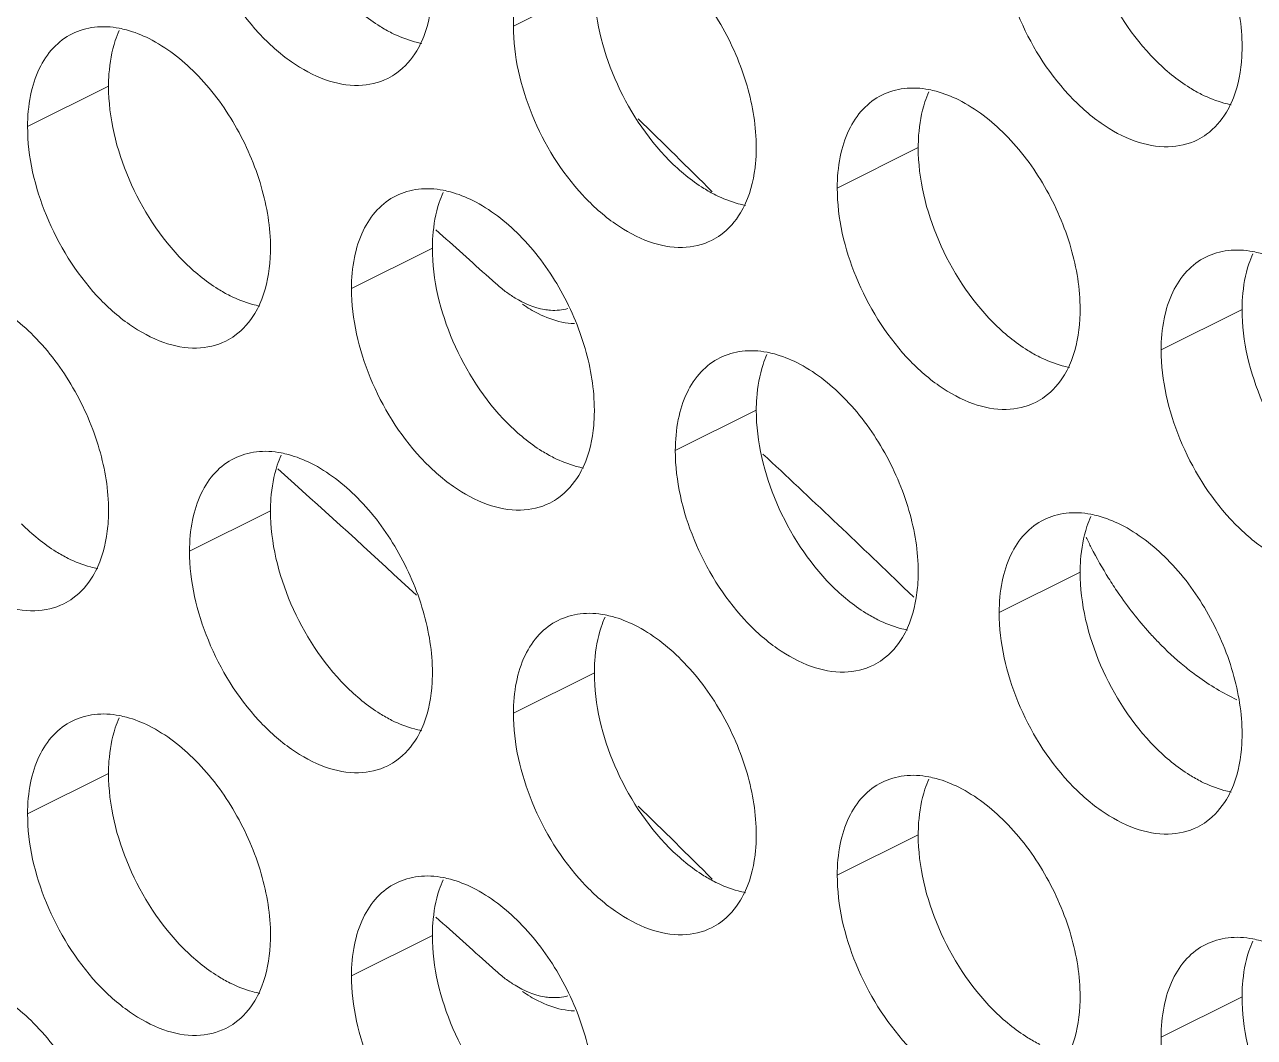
# Model space of a CAD drawing. Header units: millimetres. Extents: x 0 to 2524, y 0 to 1785.
# Drawn here: x 1882.07 to 1890.66, y 857.72 to 864.79 of the extents above; entities that cross this region are included whole.
import ezdxf

# ---------------------------------------------------------------- set-up
doc = ezdxf.new("R2010")
doc.units = ezdxf.units.MM
doc.header["$LTSCALE"] = 0.1
doc.layers.add('标注', color=251, linetype='Continuous', lineweight=9)

msp = doc.modelspace()

# ---------------------------------------------------------------- linework, layer by layer
at = {"layer": '标注'}
for p, q in [((1886.0469, 865.0672), (1885.4812, 864.7844)), ((1882.6528, 864.3643), (1882.0871, 864.0815)), ((1888.3097, 863.9359), (1887.744, 863.653)), ((1884.9387, 863.3612), (1884.988, 863.3175)), ((1884.9155, 863.2329), (1884.3499, 862.9501)), ((1890.5724, 862.8045), (1890.0067, 862.5217)), ((1887.1783, 862.1016), (1886.6126, 861.8187)), ((1883.9529, 861.5861), (1883.8361, 861.6909)), ((1883.7842, 861.3986), (1883.2185, 861.1158)), ((1889.441, 860.9702), (1888.8753, 860.6873)), ((1888.2077, 860.8637), (1888.2789, 860.7951)), ((1886.0469, 860.2672), (1885.4812, 859.9844)), ((1882.6528, 859.5643), (1882.0871, 859.2815)), ((1888.3097, 859.1359), (1887.744, 858.853)), ((1884.9387, 858.5612), (1884.988, 858.5175)), ((1884.9155, 858.4329), (1884.3499, 858.1501)), ((1890.5724, 858.0045), (1890.0067, 857.7217))]:
    msp.add_line(p, q, dxfattribs=at)
for centre, radius, start, end in [((1883.3973, 864.4532), 0.734, 155.87957, 161.78032), ((1884.4012, 864.8238), 0.4532, 296.52559, 305.90341), ((1889.0542, 864.0248), 0.734, 155.87957, 161.78032), ((1829.3007, 805.73), 81.6474, 45.162011, 45.671287), ((1890.0581, 864.3954), 0.4532, 296.52559, 305.90341), ((1885.6601, 863.3219), 0.734, 155.87957, 161.78032), ((1833.02, 804.9158), 78.1756, 47.971314, 48.336143), ((1886.664, 863.6924), 0.4532, 296.52559, 305.90341), ((1891.3169, 862.8934), 0.734, 155.87957, 161.78032), ((1885.9975, 863.6927), 0.9531, 227.9166, 233.07259), ((1886.0915, 863.6256), 0.9557, 235.08756, 239.02292), ((1883.2699, 862.9895), 0.4532, 296.52559, 305.90341), ((1887.9228, 862.1905), 0.734, 155.87957, 161.78032), ((1888.9267, 862.5611), 0.4532, 296.52559, 305.90341), ((1884.5287, 861.4875), 0.734, 155.87957, 161.78032), ((1833.1505, 803.7051), 79.3625, 46.072823, 47.050034), ((1832.0561, 803.8316), 77.6457, 47.208531, 48.057938), ((1885.5326, 861.8581), 0.4532, 296.52559, 305.90341), ((1890.1855, 861.0591), 0.734, 155.87957, 161.78032), ((1892.1352, 862.4808), 2.9391, 205.5487, 207.10149), ((1892.1159, 862.4705), 2.9172, 207.09398, 211.91045), ((1882.1385, 861.1552), 0.4532, 296.52559, 305.90341), ((1886.7914, 860.3562), 0.734, 155.87957, 161.78032), ((1887.7953, 860.7267), 0.4532, 296.52559, 305.90341), ((1883.3973, 859.6532), 0.734, 155.87957, 161.78032), ((1884.4012, 860.0238), 0.4532, 296.52559, 305.90341), ((1889.0542, 859.2248), 0.734, 155.87957, 161.78032), ((1829.3007, 800.93), 81.6474, 45.162011, 45.671287), ((1890.0581, 859.5954), 0.4532, 296.52559, 305.90341), ((1885.6601, 858.5219), 0.734, 155.87957, 161.78032), ((1833.02, 800.1158), 78.1756, 47.971314, 48.336143), ((1886.664, 858.8924), 0.4532, 296.52559, 305.90341), ((1891.3169, 858.0934), 0.734, 155.87957, 161.78032), ((1885.9975, 858.8927), 0.9531, 227.9166, 233.07259), ((1886.0915, 858.8256), 0.9557, 235.08756, 239.02292), ((1883.2699, 858.1895), 0.4532, 296.52559, 305.90341)]:
    msp.add_arc(centre, radius, start, end, dxfattribs=at)
for points, knots in [([(1889.7239, 866.1023), (1889.8445, 866.042), (1890.075, 865.8616), (1890.3413, 865.5036), (1890.5224, 865.0848), (1890.5724, 864.7838), (1890.5724, 864.6388)], [0, 0, 0, 0, 0.229676, 0.488215, 0.753207, 1, 1, 1, 1]), ([(1884.6036, 864.4183), (1884.541, 864.387), (1884.3911, 864.3531), (1884.1533, 864.4008), (1883.9149, 864.5315), (1883.6071, 864.809), (1883.3211, 865.2717), (1883.2185, 865.7041), (1883.2185, 865.9158)], [0, 0, 0, 0, 0.090718, 0.191742, 0.308104, 0.439279, 0.725532, 1, 1, 1, 1]), ([(1889.9648, 864.5482), (1889.8033, 864.7109), (1889.5523, 865.0981), (1889.441, 865.5487), (1889.441, 865.7702)], [0, 0, 0, 0, 0.508684, 1, 1, 1, 1]), ([(1885.4812, 864.7844), (1885.4812, 864.8573), (1885.4932, 864.9962), (1885.5523, 865.1864), (1885.6516, 865.3386), (1885.7442, 865.409), (1885.7931, 865.4334)], [0, 0, 0, 0, 0.289235, 0.54966, 0.782932, 1, 1, 1, 1]), ([(1890.2605, 863.9898), (1890.1979, 863.9586), (1890.048, 863.9246), (1889.8102, 863.9724), (1889.5718, 864.103), (1889.264, 864.3806), (1888.9779, 864.8433), (1888.8753, 865.2757), (1888.8753, 865.4873)], [0, 0, 0, 0, 0.090718, 0.191742, 0.308104, 0.439279, 0.725532, 1, 1, 1, 1]), ([(1886.3298, 865.3994), (1886.4504, 865.339), (1886.6809, 865.1587), (1886.9471, 864.8006), (1887.1283, 864.3819), (1887.1783, 864.0808), (1887.1783, 863.9359)], [0, 0, 0, 0, 0.229676, 0.488215, 0.753207, 1, 1, 1, 1]), ([(1884.9155, 865.0672), (1884.9155, 865.0316), (1884.9099, 864.8994), (1884.8806, 864.7667), (1884.8409, 864.6784)], [0, 0, 0, 0, 0.268874, 1, 1, 1, 1]), ([(1886.5707, 863.8452), (1886.4092, 864.008), (1886.1582, 864.3951), (1886.0469, 864.8457), (1886.0469, 865.0672)], [0, 0, 0, 0, 0.508684, 1, 1, 1, 1]), ([(1884.6327, 864.7351), (1884.6043, 864.7493), (1884.4864, 864.8158), (1884.3809, 864.9032), (1884.308, 864.9766)], [0, 0, 0, 0, 0.235002, 1, 1, 1, 1]), ([(1882.0871, 864.0815), (1882.0871, 864.1543), (1882.0991, 864.2932), (1882.1582, 864.4834), (1882.2575, 864.6356), (1882.3501, 864.706), (1882.399, 864.7304)], [0, 0, 0, 0, 0.289235, 0.54966, 0.782932, 1, 1, 1, 1]), ([(1882.399, 864.7304), (1882.4473, 864.7545), (1882.5574, 864.7863), (1882.6711, 864.7795), (1882.7279, 864.7686)], [0, 0, 0, 0, 0.482538, 1, 1, 1, 1]), ([(1882.7279, 864.7686), (1882.7452, 864.7653), (1882.8167, 864.7487), (1882.8856, 864.7214), (1882.9356, 864.6964)], [0, 0, 0, 0, 0.238696, 1, 1, 1, 1]), ([(1884.8404, 864.6629), (1884.8232, 864.6662), (1884.7516, 864.6829), (1884.6827, 864.7101), (1884.6327, 864.7351)], [0, 0, 0, 0, 0.238696, 1, 1, 1, 1]), ([(1886.8664, 863.2869), (1886.8038, 863.2557), (1886.6538, 863.2217), (1886.4161, 863.2695), (1886.1776, 863.4001), (1885.8699, 863.6776), (1885.5838, 864.1403), (1885.4812, 864.5728), (1885.4812, 864.7844)], [0, 0, 0, 0, 0.090718, 0.191742, 0.308104, 0.439279, 0.725532, 1, 1, 1, 1]), ([(1882.6528, 864.3643), (1882.6528, 864.3927), (1882.6565, 864.5002), (1882.6753, 864.6076), (1882.7001, 864.6827)], [0, 0, 0, 0, 0.264225, 1, 1, 1, 1]), ([(1882.9356, 864.6964), (1883.0563, 864.6361), (1883.2868, 864.4557), (1883.553, 864.0977), (1883.7342, 863.679), (1883.7842, 863.3779), (1883.7842, 863.2329)], [0, 0, 0, 0, 0.229676, 0.488215, 0.753207, 1, 1, 1, 1]), ([(1884.8409, 864.6784), (1884.8306, 864.6555), (1884.7874, 864.5715), (1884.7232, 864.4974), (1884.667, 864.4567)], [0, 0, 0, 0, 0.265525, 1, 1, 1, 1]), ([(1890.5724, 864.6388), (1890.5724, 864.6032), (1890.5667, 864.4709), (1890.5375, 864.3383), (1890.4978, 864.2499)], [0, 0, 0, 0, 0.268874, 1, 1, 1, 1]), ([(1890.2896, 864.3067), (1890.2611, 864.3209), (1890.1432, 864.3874), (1890.0377, 864.4747), (1889.9648, 864.5482)], [0, 0, 0, 0, 0.235002, 1, 1, 1, 1]), ([(1883.1766, 863.1423), (1883.015, 863.305), (1882.764, 863.6922), (1882.6528, 864.1428), (1882.6528, 864.3643)], [0, 0, 0, 0, 0.508684, 1, 1, 1, 1]), ([(1887.744, 863.653), (1887.744, 863.7259), (1887.756, 863.8648), (1887.815, 864.055), (1887.9144, 864.2072), (1888.0069, 864.2776), (1888.0559, 864.302)], [0, 0, 0, 0, 0.289235, 0.54966, 0.782932, 1, 1, 1, 1]), ([(1888.0559, 864.302), (1888.1042, 864.3261), (1888.2143, 864.3579), (1888.3279, 864.3511), (1888.3848, 864.3402)], [0, 0, 0, 0, 0.482538, 1, 1, 1, 1]), ([(1888.3848, 864.3402), (1888.402, 864.3369), (1888.4736, 864.3203), (1888.5425, 864.293), (1888.5925, 864.268)], [0, 0, 0, 0, 0.238696, 1, 1, 1, 1]), ([(1890.4972, 864.2345), (1890.48, 864.2378), (1890.4085, 864.2544), (1890.3396, 864.2817), (1890.2896, 864.3067)], [0, 0, 0, 0, 0.238696, 1, 1, 1, 1]), ([(1888.3097, 863.9359), (1888.3097, 863.9643), (1888.3134, 864.0717), (1888.3322, 864.1792), (1888.357, 864.2543)], [0, 0, 0, 0, 0.264225, 1, 1, 1, 1]), ([(1888.5925, 864.268), (1888.7131, 864.2077), (1888.9437, 864.0273), (1889.2099, 863.6693), (1889.391, 863.2505), (1889.441, 862.9494), (1889.441, 862.8045)], [0, 0, 0, 0, 0.229676, 0.488215, 0.753207, 1, 1, 1, 1]), ([(1890.4978, 864.2499), (1890.4875, 864.2271), (1890.4442, 864.1431), (1890.3801, 864.0689), (1890.3239, 864.0282)], [0, 0, 0, 0, 0.265525, 1, 1, 1, 1]), ([(1883.4723, 862.5839), (1883.4097, 862.5527), (1883.2597, 862.5187), (1883.0219, 862.5665), (1882.7835, 862.6971), (1882.4757, 862.9747), (1882.1897, 863.4374), (1882.0871, 863.8698), (1882.0871, 864.0815)], [0, 0, 0, 0, 0.090718, 0.191742, 0.308104, 0.439279, 0.725532, 1, 1, 1, 1]), ([(1887.1783, 863.9359), (1887.1783, 863.9002), (1887.1726, 863.768), (1887.1434, 863.6354), (1887.1037, 863.547)], [0, 0, 0, 0, 0.268874, 1, 1, 1, 1]), ([(1888.8335, 862.7138), (1888.6719, 862.8766), (1888.4209, 863.2638), (1888.3097, 863.7144), (1888.3097, 863.9359)], [0, 0, 0, 0, 0.508684, 1, 1, 1, 1]), ([(1886.8954, 863.6038), (1886.867, 863.618), (1886.7491, 863.6845), (1886.6436, 863.7718), (1886.5707, 863.8452)], [0, 0, 0, 0, 0.235002, 1, 1, 1, 1]), ([(1884.6618, 863.5991), (1884.7101, 863.6232), (1884.8202, 863.6549), (1884.9338, 863.6481), (1884.9907, 863.6372)], [0, 0, 0, 0, 0.482538, 1, 1, 1, 1]), ([(1884.9907, 863.6372), (1885.0079, 863.6339), (1885.0795, 863.6173), (1885.1484, 863.5901), (1885.1984, 863.5651)], [0, 0, 0, 0, 0.238696, 1, 1, 1, 1]), ([(1889.1291, 862.1555), (1889.0665, 862.1243), (1888.9166, 862.0903), (1888.6788, 862.1381), (1888.4404, 862.2687), (1888.1326, 862.5463), (1887.8466, 863.009), (1887.744, 863.4414), (1887.744, 863.653)], [0, 0, 0, 0, 0.090718, 0.191742, 0.308104, 0.439279, 0.725532, 1, 1, 1, 1]), ([(1884.3499, 862.9501), (1884.3499, 863.0229), (1884.3619, 863.1619), (1884.4209, 863.352), (1884.5203, 863.5043), (1884.6128, 863.5747), (1884.6618, 863.5991)], [0, 0, 0, 0, 0.289235, 0.54966, 0.782932, 1, 1, 1, 1]), ([(1884.9155, 863.2329), (1884.9155, 863.2613), (1884.9192, 863.3688), (1884.938, 863.4762), (1884.9629, 863.5513)], [0, 0, 0, 0, 0.264225, 1, 1, 1, 1]), ([(1885.1984, 863.5651), (1885.319, 863.5047), (1885.5496, 863.3244), (1885.8158, 862.9663), (1885.9969, 862.5476), (1886.0469, 862.2465), (1886.0469, 862.1016)], [0, 0, 0, 0, 0.229676, 0.488215, 0.753207, 1, 1, 1, 1]), ([(1887.1031, 863.5316), (1887.0859, 863.5349), (1887.0143, 863.5515), (1886.9454, 863.5788), (1886.8954, 863.6038)], [0, 0, 0, 0, 0.238696, 1, 1, 1, 1]), ([(1887.1037, 863.547), (1887.0934, 863.5241), (1887.0501, 863.4401), (1886.986, 863.366), (1886.9298, 863.3253)], [0, 0, 0, 0, 0.265525, 1, 1, 1, 1]), ([(1883.7842, 863.2329), (1883.7842, 863.1973), (1883.7785, 863.0651), (1883.7493, 862.9324), (1883.7095, 862.8441)], [0, 0, 0, 0, 0.268874, 1, 1, 1, 1]), ([(1885.4394, 862.0109), (1885.2778, 862.1737), (1885.0268, 862.5608), (1884.9155, 863.0114), (1884.9155, 863.2329)], [0, 0, 0, 0, 0.508684, 1, 1, 1, 1]), ([(1890.3186, 863.1706), (1890.3669, 863.1947), (1890.477, 863.2265), (1890.5907, 863.2197), (1890.6475, 863.2088)], [0, 0, 0, 0, 0.482538, 1, 1, 1, 1]), ([(1890.6475, 863.2088), (1890.6648, 863.2055), (1890.7363, 863.1889), (1890.8052, 863.1616), (1890.8552, 863.1366)], [0, 0, 0, 0, 0.238696, 1, 1, 1, 1]), ([(1883.5013, 862.9008), (1883.4729, 862.915), (1883.355, 862.9815), (1883.2495, 863.0689), (1883.1766, 863.1423)], [0, 0, 0, 0, 0.235002, 1, 1, 1, 1]), ([(1890.0067, 862.5217), (1890.0067, 862.5945), (1890.0187, 862.7334), (1890.0777, 862.9236), (1890.1771, 863.0758), (1890.2697, 863.1462), (1890.3186, 863.1706)], [0, 0, 0, 0, 0.289235, 0.54966, 0.782932, 1, 1, 1, 1]), ([(1890.5724, 862.8045), (1890.5724, 862.8329), (1890.5761, 862.9404), (1890.5949, 863.0478), (1890.6197, 863.1229)], [0, 0, 0, 0, 0.264225, 1, 1, 1, 1]), ([(1885.735, 861.4526), (1885.6724, 861.4213), (1885.5225, 861.3874), (1885.2847, 861.4351), (1885.0463, 861.5658), (1884.7385, 861.8433), (1884.4525, 862.306), (1884.3499, 862.7384), (1884.3499, 862.9501)], [0, 0, 0, 0, 0.090718, 0.191742, 0.308104, 0.439279, 0.725532, 1, 1, 1, 1]), ([(1885.4249, 862.9308), (1885.4468, 862.9144), (1885.5299, 862.8578), (1885.6254, 862.817), (1885.6976, 862.8046)], [0, 0, 0, 0, 0.272237, 1, 1, 1, 1]), ([(1881.8043, 862.8621), (1881.9249, 862.8018), (1882.1555, 862.6214), (1882.4217, 862.2634), (1882.6028, 861.8446), (1882.6528, 861.5436), (1882.6528, 861.3986)], [0, 0, 0, 0, 0.229676, 0.488215, 0.753207, 1, 1, 1, 1]), ([(1883.709, 862.8286), (1883.6918, 862.8319), (1883.6202, 862.8485), (1883.5513, 862.8758), (1883.5013, 862.9008)], [0, 0, 0, 0, 0.238696, 1, 1, 1, 1]), ([(1883.7095, 862.8441), (1883.6993, 862.8212), (1883.656, 862.7372), (1883.5919, 862.6631), (1883.5356, 862.6223)], [0, 0, 0, 0, 0.265525, 1, 1, 1, 1]), ([(1885.5996, 862.8062), (1885.6177, 862.7953), (1885.6873, 862.7568), (1885.763, 862.7284), (1885.8202, 862.7165)], [0, 0, 0, 0, 0.26533, 1, 1, 1, 1]), ([(1885.6976, 862.8046), (1885.7119, 862.8022), (1885.7667, 862.7954), (1885.8233, 862.8), (1885.8625, 862.811)], [0, 0, 0, 0, 0.262378, 1, 1, 1, 1]), ([(1889.441, 862.8045), (1889.441, 862.7689), (1889.4353, 862.6366), (1889.4061, 862.504), (1889.3664, 862.4156)], [0, 0, 0, 0, 0.268874, 1, 1, 1, 1]), ([(1891.0962, 861.5825), (1890.9346, 861.7452), (1890.6836, 862.1324), (1890.5724, 862.583), (1890.5724, 862.8045)], [0, 0, 0, 0, 0.508684, 1, 1, 1, 1]), ([(1889.1582, 862.4724), (1889.1298, 862.4866), (1889.0118, 862.5531), (1888.9063, 862.6404), (1888.8335, 862.7138)], [0, 0, 0, 0, 0.235002, 1, 1, 1, 1]), ([(1886.9245, 862.4677), (1886.9728, 862.4918), (1887.0829, 862.5236), (1887.1966, 862.5167), (1887.2534, 862.5059)], [0, 0, 0, 0, 0.482538, 1, 1, 1, 1]), ([(1887.2534, 862.5059), (1887.2706, 862.5026), (1887.3422, 862.486), (1887.4111, 862.4587), (1887.4611, 862.4337)], [0, 0, 0, 0, 0.238696, 1, 1, 1, 1]), ([(1891.3919, 861.0241), (1891.3293, 860.9929), (1891.1793, 860.9589), (1890.9415, 861.0067), (1890.7031, 861.1373), (1890.3953, 861.4149), (1890.1093, 861.8776), (1890.0067, 862.31), (1890.0067, 862.5217)], [0, 0, 0, 0, 0.090718, 0.191742, 0.308104, 0.439279, 0.725532, 1, 1, 1, 1]), ([(1886.6126, 861.8187), (1886.6126, 861.8916), (1886.6246, 862.0305), (1886.6836, 862.2207), (1886.783, 862.3729), (1886.8756, 862.4433), (1886.9245, 862.4677)], [0, 0, 0, 0, 0.289235, 0.54966, 0.782932, 1, 1, 1, 1]), ([(1887.1783, 862.1016), (1887.1783, 862.13), (1887.182, 862.2374), (1887.2008, 862.3448), (1887.2256, 862.42)], [0, 0, 0, 0, 0.264225, 1, 1, 1, 1]), ([(1887.4611, 862.4337), (1887.5818, 862.3734), (1887.8123, 862.193), (1888.0785, 861.8349), (1888.2596, 861.4162), (1888.3097, 861.1151), (1888.3097, 860.9702)], [0, 0, 0, 0, 0.229676, 0.488215, 0.753207, 1, 1, 1, 1]), ([(1889.3659, 862.4002), (1889.3487, 862.4035), (1889.2771, 862.4201), (1889.2082, 862.4474), (1889.1582, 862.4724)], [0, 0, 0, 0, 0.238696, 1, 1, 1, 1]), ([(1889.3664, 862.4156), (1889.3561, 862.3927), (1889.3128, 862.3088), (1889.2487, 862.2346), (1889.1925, 862.1939)], [0, 0, 0, 0, 0.265525, 1, 1, 1, 1]), ([(1882.3409, 860.7496), (1882.2783, 860.7184), (1882.1284, 860.6844), (1881.8906, 860.7322), (1881.6522, 860.8628), (1881.3444, 861.1404), (1881.0583, 861.6031), (1880.9557, 862.0355), (1880.9557, 862.2471)], [0, 0, 0, 0, 0.090718, 0.191742, 0.308104, 0.439279, 0.725532, 1, 1, 1, 1]), ([(1886.0469, 862.1016), (1886.0469, 862.0659), (1886.0412, 861.9337), (1886.012, 861.8011), (1885.9723, 861.7127)], [0, 0, 0, 0, 0.268874, 1, 1, 1, 1]), ([(1887.7021, 860.8795), (1887.5405, 861.0423), (1887.2895, 861.4295), (1887.1783, 861.88), (1887.1783, 862.1016)], [0, 0, 0, 0, 0.508684, 1, 1, 1, 1]), ([(1885.7641, 861.7694), (1885.7356, 861.7836), (1885.6177, 861.8502), (1885.5122, 861.9375), (1885.4394, 862.0109)], [0, 0, 0, 0, 0.235002, 1, 1, 1, 1]), ([(1883.5304, 861.7648), (1883.5787, 861.7889), (1883.6888, 861.8206), (1883.8024, 861.8138), (1883.8593, 861.8029)], [0, 0, 0, 0, 0.482538, 1, 1, 1, 1]), ([(1887.9978, 860.3212), (1887.9352, 860.29), (1887.7852, 860.256), (1887.5474, 860.3038), (1887.309, 860.4344), (1887.0012, 860.712), (1886.7152, 861.1747), (1886.6126, 861.6071), (1886.6126, 861.8187)], [0, 0, 0, 0, 0.090718, 0.191742, 0.308104, 0.439279, 0.725532, 1, 1, 1, 1]), ([(1883.2185, 861.1158), (1883.2185, 861.1886), (1883.2305, 861.3276), (1883.2895, 861.5177), (1883.3889, 861.6699), (1883.4815, 861.7404), (1883.5304, 861.7648)], [0, 0, 0, 0, 0.289235, 0.54966, 0.782932, 1, 1, 1, 1]), ([(1883.8593, 861.8029), (1883.8765, 861.7996), (1883.9481, 861.783), (1884.017, 861.7557), (1884.067, 861.7307)], [0, 0, 0, 0, 0.238696, 1, 1, 1, 1]), ([(1884.067, 861.7307), (1884.1877, 861.6704), (1884.4182, 861.4901), (1884.6844, 861.132), (1884.8655, 860.7133), (1884.9155, 860.4122), (1884.9155, 860.2672)], [0, 0, 0, 0, 0.229676, 0.488215, 0.753207, 1, 1, 1, 1]), ([(1885.9718, 861.6973), (1885.9546, 861.7005), (1885.883, 861.7172), (1885.8141, 861.7444), (1885.7641, 861.7694)], [0, 0, 0, 0, 0.238696, 1, 1, 1, 1]), ([(1883.7842, 861.3986), (1883.7842, 861.427), (1883.7879, 861.5345), (1883.8067, 861.6419), (1883.8315, 861.717)], [0, 0, 0, 0, 0.264225, 1, 1, 1, 1]), ([(1885.9723, 861.7127), (1885.962, 861.6898), (1885.9187, 861.6058), (1885.8546, 861.5317), (1885.7984, 861.491)], [0, 0, 0, 0, 0.265525, 1, 1, 1, 1]), ([(1882.6528, 861.3986), (1882.6528, 861.363), (1882.6471, 861.2307), (1882.6179, 861.0981), (1882.5782, 861.0097)], [0, 0, 0, 0, 0.268874, 1, 1, 1, 1]), ([(1884.308, 860.1766), (1884.1464, 860.3394), (1883.8954, 860.7265), (1883.7842, 861.1771), (1883.7842, 861.3986)], [0, 0, 0, 0, 0.508684, 1, 1, 1, 1]), ([(1889.1872, 861.3363), (1889.2356, 861.3604), (1889.3456, 861.3922), (1889.4593, 861.3854), (1889.5162, 861.3745)], [0, 0, 0, 0, 0.482538, 1, 1, 1, 1]), ([(1882.37, 861.0665), (1882.3415, 861.0807), (1882.2236, 861.1472), (1882.1181, 861.2345), (1882.0452, 861.308)], [0, 0, 0, 0, 0.235002, 1, 1, 1, 1]), ([(1888.8753, 860.6873), (1888.8753, 860.7602), (1888.8873, 860.8991), (1888.9464, 861.0893), (1889.0458, 861.2415), (1889.1383, 861.3119), (1889.1872, 861.3363)], [0, 0, 0, 0, 0.289235, 0.54966, 0.782932, 1, 1, 1, 1]), ([(1889.5162, 861.3745), (1889.5334, 861.3712), (1889.605, 861.3546), (1889.6739, 861.3273), (1889.7239, 861.3023)], [0, 0, 0, 0, 0.238696, 1, 1, 1, 1]), ([(1889.7239, 861.3023), (1889.8445, 861.242), (1890.075, 861.0616), (1890.3413, 860.7036), (1890.5224, 860.2848), (1890.5724, 859.9838), (1890.5724, 859.8388)], [0, 0, 0, 0, 0.229676, 0.488215, 0.753207, 1, 1, 1, 1]), ([(1889.441, 860.9702), (1889.441, 860.9986), (1889.4447, 861.1061), (1889.4635, 861.2135), (1889.4884, 861.2886)], [0, 0, 0, 0, 0.264225, 1, 1, 1, 1]), ([(1882.5777, 860.9943), (1882.5604, 860.9976), (1882.4889, 861.0142), (1882.42, 861.0415), (1882.37, 861.0665)], [0, 0, 0, 0, 0.238696, 1, 1, 1, 1]), ([(1884.6036, 859.6183), (1884.541, 859.587), (1884.3911, 859.5531), (1884.1533, 859.6008), (1883.9149, 859.7315), (1883.6071, 860.009), (1883.3211, 860.4717), (1883.2185, 860.9041), (1883.2185, 861.1158)], [0, 0, 0, 0, 0.090718, 0.191742, 0.308104, 0.439279, 0.725532, 1, 1, 1, 1]), ([(1882.5782, 861.0097), (1882.5679, 860.9869), (1882.5246, 860.9029), (1882.4605, 860.8287), (1882.4043, 860.788)], [0, 0, 0, 0, 0.265525, 1, 1, 1, 1]), ([(1888.3097, 860.9702), (1888.3097, 860.9346), (1888.304, 860.8023), (1888.2747, 860.6697), (1888.235, 860.5813)], [0, 0, 0, 0, 0.268874, 1, 1, 1, 1]), ([(1889.9648, 859.7482), (1889.8033, 859.9109), (1889.5523, 860.2981), (1889.441, 860.7487), (1889.441, 860.9702)], [0, 0, 0, 0, 0.508684, 1, 1, 1, 1]), ([(1888.0268, 860.6381), (1887.9984, 860.6523), (1887.8805, 860.7188), (1887.775, 860.8061), (1887.7021, 860.8795)], [0, 0, 0, 0, 0.235002, 1, 1, 1, 1]), ([(1889.6395, 860.9285), (1889.661, 860.8941), (1889.7481, 860.7606), (1889.8465, 860.6345), (1889.9261, 860.5463)], [0, 0, 0, 0, 0.254374, 1, 1, 1, 1]), ([(1885.4812, 859.9844), (1885.4812, 860.0573), (1885.4932, 860.1962), (1885.5523, 860.3864), (1885.6516, 860.5386), (1885.7442, 860.609), (1885.7931, 860.6334)], [0, 0, 0, 0, 0.289235, 0.54966, 0.782932, 1, 1, 1, 1]), ([(1885.7931, 860.6334), (1885.8414, 860.6575), (1885.9515, 860.6892), (1886.0652, 860.6824), (1886.1221, 860.6716)], [0, 0, 0, 0, 0.482538, 1, 1, 1, 1]), ([(1886.1221, 860.6716), (1886.1393, 860.6683), (1886.2108, 860.6516), (1886.2798, 860.6244), (1886.3298, 860.5994)], [0, 0, 0, 0, 0.238696, 1, 1, 1, 1]), ([(1888.2345, 860.5659), (1888.2173, 860.5692), (1888.1457, 860.5858), (1888.0768, 860.6131), (1888.0268, 860.6381)], [0, 0, 0, 0, 0.238696, 1, 1, 1, 1]), ([(1890.2605, 859.1898), (1890.1979, 859.1586), (1890.048, 859.1246), (1889.8102, 859.1724), (1889.5718, 859.303), (1889.264, 859.5806), (1888.9779, 860.0433), (1888.8753, 860.4757), (1888.8753, 860.6873)], [0, 0, 0, 0, 0.090718, 0.191742, 0.308104, 0.439279, 0.725532, 1, 1, 1, 1]), ([(1886.0469, 860.2672), (1886.0469, 860.2957), (1886.0506, 860.4031), (1886.0694, 860.5105), (1886.0942, 860.5857)], [0, 0, 0, 0, 0.264225, 1, 1, 1, 1]), ([(1886.3298, 860.5994), (1886.4504, 860.539), (1886.6809, 860.3587), (1886.9471, 860.0006), (1887.1283, 859.5819), (1887.1783, 859.2808), (1887.1783, 859.1359)], [0, 0, 0, 0, 0.229676, 0.488215, 0.753207, 1, 1, 1, 1]), ([(1888.235, 860.5813), (1888.2247, 860.5584), (1888.1815, 860.4744), (1888.1174, 860.4003), (1888.0611, 860.3596)], [0, 0, 0, 0, 0.265525, 1, 1, 1, 1]), ([(1889.9261, 860.5463), (1889.9454, 860.5249), (1890.0224, 860.4426), (1890.1051, 860.3657), (1890.1699, 860.3125)], [0, 0, 0, 0, 0.256131, 1, 1, 1, 1]), ([(1884.9155, 860.2672), (1884.9155, 860.2316), (1884.9099, 860.0994), (1884.8806, 859.9667), (1884.8409, 859.8784)], [0, 0, 0, 0, 0.268874, 1, 1, 1, 1]), ([(1886.5707, 859.0452), (1886.4092, 859.208), (1886.1582, 859.5951), (1886.0469, 860.0457), (1886.0469, 860.2672)], [0, 0, 0, 0, 0.508684, 1, 1, 1, 1]), ([(1890.1699, 860.3125), (1890.1993, 860.2884), (1890.3138, 860.1997), (1890.439, 860.124), (1890.5362, 860.0795)], [0, 0, 0, 0, 0.262334, 1, 1, 1, 1]), ([(1884.6327, 859.9351), (1884.6043, 859.9493), (1884.4864, 860.0158), (1884.3809, 860.1032), (1884.308, 860.1766)], [0, 0, 0, 0, 0.235002, 1, 1, 1, 1]), ([(1882.0871, 859.2815), (1882.0871, 859.3543), (1882.0991, 859.4932), (1882.1582, 859.6834), (1882.2575, 859.8356), (1882.3501, 859.906), (1882.399, 859.9304)], [0, 0, 0, 0, 0.289235, 0.54966, 0.782932, 1, 1, 1, 1]), ([(1882.399, 859.9304), (1882.4473, 859.9545), (1882.5574, 859.9863), (1882.6711, 859.9795), (1882.7279, 859.9686)], [0, 0, 0, 0, 0.482538, 1, 1, 1, 1]), ([(1882.7279, 859.9686), (1882.7452, 859.9653), (1882.8167, 859.9487), (1882.8856, 859.9214), (1882.9356, 859.8964)], [0, 0, 0, 0, 0.238696, 1, 1, 1, 1]), ([(1884.8404, 859.8629), (1884.8232, 859.8662), (1884.7516, 859.8829), (1884.6827, 859.9101), (1884.6327, 859.9351)], [0, 0, 0, 0, 0.238696, 1, 1, 1, 1]), ([(1886.8664, 858.4869), (1886.8038, 858.4557), (1886.6538, 858.4217), (1886.4161, 858.4695), (1886.1776, 858.6001), (1885.8699, 858.8776), (1885.5838, 859.3403), (1885.4812, 859.7728), (1885.4812, 859.9844)], [0, 0, 0, 0, 0.090718, 0.191742, 0.308104, 0.439279, 0.725532, 1, 1, 1, 1]), ([(1882.6528, 859.5643), (1882.6528, 859.5927), (1882.6565, 859.7002), (1882.6753, 859.8076), (1882.7001, 859.8827)], [0, 0, 0, 0, 0.264225, 1, 1, 1, 1]), ([(1882.9356, 859.8964), (1883.0563, 859.8361), (1883.2868, 859.6557), (1883.553, 859.2977), (1883.7342, 858.879), (1883.7842, 858.5779), (1883.7842, 858.4329)], [0, 0, 0, 0, 0.229676, 0.488215, 0.753207, 1, 1, 1, 1]), ([(1884.8409, 859.8784), (1884.8306, 859.8555), (1884.7874, 859.7715), (1884.7232, 859.6974), (1884.667, 859.6567)], [0, 0, 0, 0, 0.265525, 1, 1, 1, 1]), ([(1890.5724, 859.8388), (1890.5724, 859.8032), (1890.5667, 859.6709), (1890.5375, 859.5383), (1890.4978, 859.4499)], [0, 0, 0, 0, 0.268874, 1, 1, 1, 1]), ([(1890.2896, 859.5067), (1890.2611, 859.5209), (1890.1432, 859.5874), (1890.0377, 859.6747), (1889.9648, 859.7482)], [0, 0, 0, 0, 0.235002, 1, 1, 1, 1]), ([(1883.1766, 858.3423), (1883.015, 858.505), (1882.764, 858.8922), (1882.6528, 859.3428), (1882.6528, 859.5643)], [0, 0, 0, 0, 0.508684, 1, 1, 1, 1]), ([(1887.744, 858.853), (1887.744, 858.9259), (1887.756, 859.0648), (1887.815, 859.255), (1887.9144, 859.4072), (1888.0069, 859.4776), (1888.0559, 859.502)], [0, 0, 0, 0, 0.289235, 0.54966, 0.782932, 1, 1, 1, 1]), ([(1888.0559, 859.502), (1888.1042, 859.5261), (1888.2143, 859.5579), (1888.3279, 859.5511), (1888.3848, 859.5402)], [0, 0, 0, 0, 0.482538, 1, 1, 1, 1]), ([(1888.3848, 859.5402), (1888.402, 859.5369), (1888.4736, 859.5203), (1888.5425, 859.493), (1888.5925, 859.468)], [0, 0, 0, 0, 0.238696, 1, 1, 1, 1]), ([(1890.4972, 859.4345), (1890.48, 859.4378), (1890.4085, 859.4544), (1890.3396, 859.4817), (1890.2896, 859.5067)], [0, 0, 0, 0, 0.238696, 1, 1, 1, 1]), ([(1888.3097, 859.1359), (1888.3097, 859.1643), (1888.3134, 859.2717), (1888.3322, 859.3792), (1888.357, 859.4543)], [0, 0, 0, 0, 0.264225, 1, 1, 1, 1]), ([(1888.5925, 859.468), (1888.7131, 859.4077), (1888.9437, 859.2273), (1889.2099, 858.8693), (1889.391, 858.4505), (1889.441, 858.1494), (1889.441, 858.0045)], [0, 0, 0, 0, 0.229676, 0.488215, 0.753207, 1, 1, 1, 1]), ([(1890.4978, 859.4499), (1890.4875, 859.4271), (1890.4442, 859.3431), (1890.3801, 859.2689), (1890.3239, 859.2282)], [0, 0, 0, 0, 0.265525, 1, 1, 1, 1]), ([(1883.4723, 857.7839), (1883.4097, 857.7527), (1883.2597, 857.7187), (1883.0219, 857.7665), (1882.7835, 857.8971), (1882.4757, 858.1747), (1882.1897, 858.6374), (1882.0871, 859.0698), (1882.0871, 859.2815)], [0, 0, 0, 0, 0.090718, 0.191742, 0.308104, 0.439279, 0.725532, 1, 1, 1, 1]), ([(1887.1783, 859.1359), (1887.1783, 859.1002), (1887.1726, 858.968), (1887.1434, 858.8354), (1887.1037, 858.747)], [0, 0, 0, 0, 0.268874, 1, 1, 1, 1]), ([(1888.8335, 857.9138), (1888.6719, 858.0766), (1888.4209, 858.4638), (1888.3097, 858.9144), (1888.3097, 859.1359)], [0, 0, 0, 0, 0.508684, 1, 1, 1, 1]), ([(1886.8954, 858.8038), (1886.867, 858.818), (1886.7491, 858.8845), (1886.6436, 858.9718), (1886.5707, 859.0452)], [0, 0, 0, 0, 0.235002, 1, 1, 1, 1]), ([(1884.3499, 858.1501), (1884.3499, 858.2229), (1884.3619, 858.3619), (1884.4209, 858.552), (1884.5203, 858.7043), (1884.6128, 858.7747), (1884.6618, 858.7991)], [0, 0, 0, 0, 0.289235, 0.54966, 0.782932, 1, 1, 1, 1]), ([(1884.6618, 858.7991), (1884.7101, 858.8232), (1884.8202, 858.8549), (1884.9338, 858.8481), (1884.9907, 858.8372)], [0, 0, 0, 0, 0.482538, 1, 1, 1, 1]), ([(1884.9907, 858.8372), (1885.0079, 858.8339), (1885.0795, 858.8173), (1885.1484, 858.7901), (1885.1984, 858.7651)], [0, 0, 0, 0, 0.238696, 1, 1, 1, 1]), ([(1887.1031, 858.7316), (1887.0859, 858.7349), (1887.0143, 858.7515), (1886.9454, 858.7788), (1886.8954, 858.8038)], [0, 0, 0, 0, 0.238696, 1, 1, 1, 1]), ([(1889.1291, 857.3555), (1889.0665, 857.3243), (1888.9166, 857.2903), (1888.6788, 857.3381), (1888.4404, 857.4687), (1888.1326, 857.7463), (1887.8466, 858.209), (1887.744, 858.6414), (1887.744, 858.853)], [0, 0, 0, 0, 0.090718, 0.191742, 0.308104, 0.439279, 0.725532, 1, 1, 1, 1]), ([(1884.9155, 858.4329), (1884.9155, 858.4613), (1884.9192, 858.5688), (1884.938, 858.6762), (1884.9629, 858.7513)], [0, 0, 0, 0, 0.264225, 1, 1, 1, 1]), ([(1885.1984, 858.7651), (1885.319, 858.7047), (1885.5496, 858.5244), (1885.8158, 858.1663), (1885.9969, 857.7476), (1886.0469, 857.4465), (1886.0469, 857.3016)], [0, 0, 0, 0, 0.229676, 0.488215, 0.753207, 1, 1, 1, 1]), ([(1887.1037, 858.747), (1887.0934, 858.7241), (1887.0501, 858.6401), (1886.986, 858.566), (1886.9298, 858.5253)], [0, 0, 0, 0, 0.265525, 1, 1, 1, 1]), ([(1883.7842, 858.4329), (1883.7842, 858.3973), (1883.7785, 858.2651), (1883.7493, 858.1324), (1883.7095, 858.0441)], [0, 0, 0, 0, 0.268874, 1, 1, 1, 1]), ([(1885.4394, 857.2109), (1885.2778, 857.3737), (1885.0268, 857.7608), (1884.9155, 858.2114), (1884.9155, 858.4329)], [0, 0, 0, 0, 0.508684, 1, 1, 1, 1]), ([(1890.0067, 857.7217), (1890.0067, 857.7945), (1890.0187, 857.9334), (1890.0777, 858.1236), (1890.1771, 858.2758), (1890.2697, 858.3462), (1890.3186, 858.3706)], [0, 0, 0, 0, 0.289235, 0.54966, 0.782932, 1, 1, 1, 1]), ([(1890.3186, 858.3706), (1890.3669, 858.3947), (1890.477, 858.4265), (1890.5907, 858.4197), (1890.6475, 858.4088)], [0, 0, 0, 0, 0.482538, 1, 1, 1, 1]), ([(1890.6475, 858.4088), (1890.6648, 858.4055), (1890.7363, 858.3889), (1890.8052, 858.3616), (1890.8552, 858.3366)], [0, 0, 0, 0, 0.238696, 1, 1, 1, 1]), ([(1883.5013, 858.1008), (1883.4729, 858.115), (1883.355, 858.1815), (1883.2495, 858.2689), (1883.1766, 858.3423)], [0, 0, 0, 0, 0.235002, 1, 1, 1, 1]), ([(1890.5724, 858.0045), (1890.5724, 858.0329), (1890.5761, 858.1404), (1890.5949, 858.2478), (1890.6197, 858.3229)], [0, 0, 0, 0, 0.264225, 1, 1, 1, 1]), ([(1885.735, 856.6526), (1885.6724, 856.6213), (1885.5225, 856.5874), (1885.2847, 856.6351), (1885.0463, 856.7658), (1884.7385, 857.0433), (1884.4525, 857.506), (1884.3499, 857.9384), (1884.3499, 858.1501)], [0, 0, 0, 0, 0.090718, 0.191742, 0.308104, 0.439279, 0.725532, 1, 1, 1, 1]), ([(1885.4249, 858.1308), (1885.4468, 858.1144), (1885.5299, 858.0578), (1885.6254, 858.017), (1885.6976, 858.0046)], [0, 0, 0, 0, 0.272237, 1, 1, 1, 1]), ([(1881.8043, 858.0621), (1881.9249, 858.0018), (1882.1555, 857.8214), (1882.4217, 857.4634), (1882.6028, 857.0446), (1882.6528, 856.7436), (1882.6528, 856.5986)], [0, 0, 0, 0, 0.229676, 0.488215, 0.753207, 1, 1, 1, 1]), ([(1883.709, 858.0286), (1883.6918, 858.0319), (1883.6202, 858.0485), (1883.5513, 858.0758), (1883.5013, 858.1008)], [0, 0, 0, 0, 0.238696, 1, 1, 1, 1]), ([(1883.7095, 858.0441), (1883.6993, 858.0212), (1883.656, 857.9372), (1883.5919, 857.8631), (1883.5356, 857.8223)], [0, 0, 0, 0, 0.265525, 1, 1, 1, 1]), ([(1885.5996, 858.0062), (1885.6177, 857.9953), (1885.6873, 857.9568), (1885.763, 857.9284), (1885.8202, 857.9165)], [0, 0, 0, 0, 0.26533, 1, 1, 1, 1]), ([(1885.6976, 858.0046), (1885.7119, 858.0022), (1885.7667, 857.9954), (1885.8233, 858), (1885.8625, 858.011)], [0, 0, 0, 0, 0.262378, 1, 1, 1, 1]), ([(1889.441, 858.0045), (1889.441, 857.9689), (1889.4353, 857.8366), (1889.4061, 857.704), (1889.3664, 857.6156)], [0, 0, 0, 0, 0.268874, 1, 1, 1, 1]), ([(1891.0962, 856.7825), (1890.9346, 856.9452), (1890.6836, 857.3324), (1890.5724, 857.783), (1890.5724, 858.0045)], [0, 0, 0, 0, 0.508684, 1, 1, 1, 1]), ([(1889.1582, 857.6724), (1889.1298, 857.6866), (1889.0118, 857.7531), (1888.9063, 857.8404), (1888.8335, 857.9138)], [0, 0, 0, 0, 0.235002, 1, 1, 1, 1]), ([(1891.3919, 856.2241), (1891.3293, 856.1929), (1891.1793, 856.1589), (1890.9415, 856.2067), (1890.7031, 856.3373), (1890.3953, 856.6149), (1890.1093, 857.0776), (1890.0067, 857.51), (1890.0067, 857.7217)], [0, 0, 0, 0, 0.090718, 0.191742, 0.308104, 0.439279, 0.725532, 1, 1, 1, 1])]:
    msp.add_open_spline(points, degree=3, knots=knots, dxfattribs=at)
for points in [[(1885.8202, 862.7165), (1885.849, 862.7105), (1885.8783, 862.7067), (1885.9076, 862.7056)], [(1885.8202, 857.9165), (1885.849, 857.9105), (1885.8783, 857.9067), (1885.9076, 857.9056)]]:
    msp.add_open_spline(points, degree=3, dxfattribs=at)

doc.saveas('drawing.dxf')
